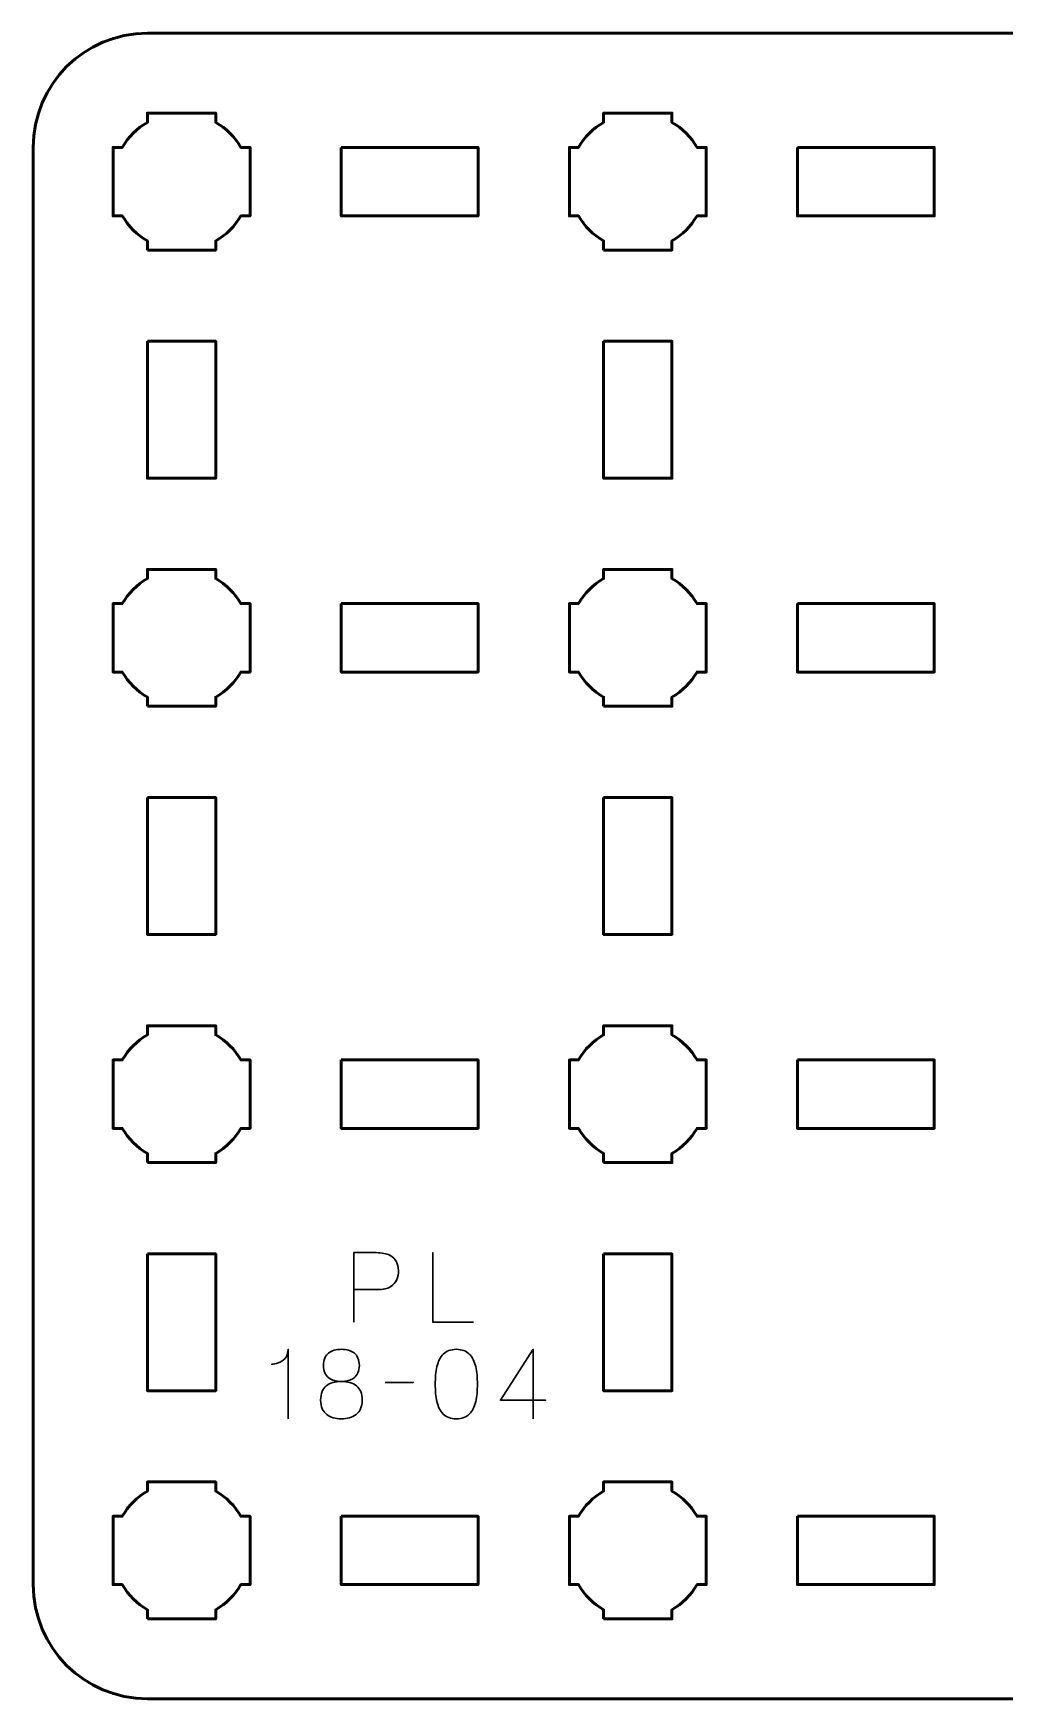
# Model space of a CAD drawing. Header units: centimetres. Extents: x -17.7 to 17.7, y -3.7 to 3.7.
# Drawn here: x -17.65 to -13.39, y -3.65 to 3.65 of the extents above; entities that cross this region are included whole.
import ezdxf

# ---------------------------------------------------------------- set-up
doc = ezdxf.new("R2010")
doc.units = ezdxf.units.CM
doc.header["$MEASUREMENT"] = 0
doc.layers.add('Layer 1', color=7, linetype='Continuous')

msp = doc.modelspace()

# ---------------------------------------------------------------- linework, layer by layer
at = {"layer": 'Layer 1', "lineweight": 53}
for points, knots in [([(-17.14996, 3.65002), (-17.14996, 3.65002), (17.14996, 3.65002), (17.14996, 3.65002), (17.14996, 3.65002), (17.42692, 3.65002), (17.65006, 3.42693), (17.65006, 3.14993), (17.65006, 3.14993), (17.65006, 3.14993), (17.65006, -3.15005), (17.65006, -3.15005), (17.65006, -3.15005), (17.65006, -3.42702), (17.42692, -3.65001), (17.14996, -3.65001), (17.14996, -3.65001), (17.14996, -3.65001), (-17.14996, -3.65001), (-17.14996, -3.65001), (-17.14996, -3.65001), (-17.42696, -3.65001), (-17.65005, -3.42702), (-17.65005, -3.15005), (-17.65005, -3.15005), (-17.65005, -3.15005), (-17.65005, 3.14993), (-17.65005, 3.14993), (-17.65005, 3.14993), (-17.65005, 3.42693), (-17.42696, 3.65002), (-17.14996, 3.65002)], [0, 0, 0, 0, 0.125, 0.125, 0.125, 0.125, 0.25, 0.25, 0.25, 0.25, 0.375, 0.375, 0.375, 0.375, 0.5, 0.5, 0.5, 0.5, 0.625, 0.625, 0.625, 0.625, 0.75, 0.75, 0.75, 0.75, 0.875, 0.875, 0.875, 0.875, 1, 1, 1, 1]), ([(-17.14996, 2.69999), (-17.14996, 2.69999), (-17.14996, 2.7401), (-17.14996, 2.7401), (-17.14996, 2.7401), (-17.19557, 2.76642), (-17.23349, 2.80445), (-17.25981, 2.84992), (-17.25981, 2.84992), (-17.25981, 2.84992), (-17.30003, 2.84992), (-17.30003, 2.84992), (-17.30003, 2.84992), (-17.30003, 2.84992), (-17.30003, 2.99999), (-17.30003, 2.99999), (-17.30003, 2.99999), (-17.30003, 2.99999), (-17.30003, 3.14993), (-17.30003, 3.14993), (-17.30003, 3.14993), (-17.30003, 3.14993), (-17.25981, 3.14993), (-17.25981, 3.14993), (-17.25981, 3.14993), (-17.23349, 3.19554), (-17.19557, 3.23346), (-17.14996, 3.25978), (-17.14996, 3.25978), (-17.14996, 3.25978), (-17.14996, 3.3), (-17.14996, 3.3), (-17.14996, 3.3), (-17.14996, 3.3), (-17.00003, 3.3), (-17.00003, 3.3), (-17.00003, 3.3), (-17.00003, 3.3), (-16.84995, 3.3), (-16.84995, 3.3), (-16.84995, 3.3), (-16.84995, 3.3), (-16.84995, 3.25978), (-16.84995, 3.25978), (-16.84995, 3.25978), (-16.80448, 3.23346), (-16.76645, 3.19554), (-16.74013, 3.14993), (-16.74013, 3.14993), (-16.74013, 3.14993), (-16.70002, 3.14993), (-16.70002, 3.14993), (-16.70002, 3.14993), (-16.70002, 3.14993), (-16.70002, 2.99999), (-16.70002, 2.99999), (-16.70002, 2.99999), (-16.70002, 2.99999), (-16.70002, 2.84992), (-16.70002, 2.84992), (-16.70002, 2.84992), (-16.70002, 2.84992), (-16.74013, 2.84992), (-16.74013, 2.84992), (-16.74013, 2.84992), (-16.76645, 2.80445), (-16.80448, 2.76642), (-16.84995, 2.7401), (-16.84995, 2.7401), (-16.84995, 2.7401), (-16.84995, 2.69999), (-16.84995, 2.69999), (-16.84995, 2.69999), (-16.84995, 2.69999), (-17.00003, 2.69999), (-17.00003, 2.69999), (-17.00003, 2.69999), (-17.00003, 2.69999), (-17.14996, 2.69999), (-17.14996, 2.69999)], [0, 0, 0, 0, 0.05, 0.05, 0.05, 0.05, 0.1, 0.1, 0.1, 0.1, 0.15, 0.15, 0.15, 0.15, 0.2, 0.2, 0.2, 0.2, 0.25, 0.25, 0.25, 0.25, 0.3, 0.3, 0.3, 0.3, 0.35, 0.35, 0.35, 0.35, 0.4, 0.4, 0.4, 0.4, 0.45, 0.45, 0.45, 0.45, 0.5, 0.5, 0.5, 0.5, 0.55, 0.55, 0.55, 0.55, 0.6, 0.6, 0.6, 0.6, 0.65, 0.65, 0.65, 0.65, 0.7, 0.7, 0.7, 0.7, 0.75, 0.75, 0.75, 0.75, 0.8, 0.8, 0.8, 0.8, 0.85, 0.85, 0.85, 0.85, 0.9, 0.9, 0.9, 0.9, 0.95, 0.95, 0.95, 0.95, 1, 1, 1, 1]), ([(-15.15002, 2.69999), (-15.15002, 2.69999), (-15.15002, 2.7401), (-15.15002, 2.7401), (-15.15002, 2.7401), (-15.1955, 2.76642), (-15.23353, 2.80445), (-15.25984, 2.84992), (-15.25984, 2.84992), (-15.25984, 2.84992), (-15.29995, 2.84992), (-15.29995, 2.84992), (-15.29995, 2.84992), (-15.29995, 2.84992), (-15.29995, 2.99999), (-15.29995, 2.99999), (-15.29995, 2.99999), (-15.29995, 2.99999), (-15.29995, 3.14993), (-15.29995, 3.14993), (-15.29995, 3.14993), (-15.29995, 3.14993), (-15.25984, 3.14993), (-15.25984, 3.14993), (-15.25984, 3.14993), (-15.23353, 3.19554), (-15.1955, 3.23346), (-15.15002, 3.25978), (-15.15002, 3.25978), (-15.15002, 3.25978), (-15.15002, 3.3), (-15.15002, 3.3), (-15.15002, 3.3), (-15.15002, 3.3), (-14.99995, 3.3), (-14.99995, 3.3), (-14.99995, 3.3), (-14.99995, 3.3), (-14.85002, 3.3), (-14.85002, 3.3), (-14.85002, 3.3), (-14.85002, 3.3), (-14.85002, 3.25978), (-14.85002, 3.25978), (-14.85002, 3.25978), (-14.80455, 3.23346), (-14.76652, 3.19554), (-14.7402, 3.14993), (-14.7402, 3.14993), (-14.7402, 3.14993), (-14.69995, 3.14993), (-14.69995, 3.14993), (-14.69995, 3.14993), (-14.69995, 3.14993), (-14.69995, 2.99999), (-14.69995, 2.99999), (-14.69995, 2.99999), (-14.69995, 2.99999), (-14.69995, 2.84992), (-14.69995, 2.84992), (-14.69995, 2.84992), (-14.69995, 2.84992), (-14.7402, 2.84992), (-14.7402, 2.84992), (-14.7402, 2.84992), (-14.76652, 2.80445), (-14.80455, 2.76642), (-14.85002, 2.7401), (-14.85002, 2.7401), (-14.85002, 2.7401), (-14.85002, 2.69999), (-14.85002, 2.69999), (-14.85002, 2.69999), (-14.85002, 2.69999), (-14.99995, 2.69999), (-14.99995, 2.69999), (-14.99995, 2.69999), (-14.99995, 2.69999), (-15.15002, 2.69999), (-15.15002, 2.69999)], [0, 0, 0, 0, 0.05, 0.05, 0.05, 0.05, 0.1, 0.1, 0.1, 0.1, 0.15, 0.15, 0.15, 0.15, 0.2, 0.2, 0.2, 0.2, 0.25, 0.25, 0.25, 0.25, 0.3, 0.3, 0.3, 0.3, 0.35, 0.35, 0.35, 0.35, 0.4, 0.4, 0.4, 0.4, 0.45, 0.45, 0.45, 0.45, 0.5, 0.5, 0.5, 0.5, 0.55, 0.55, 0.55, 0.55, 0.6, 0.6, 0.6, 0.6, 0.65, 0.65, 0.65, 0.65, 0.7, 0.7, 0.7, 0.7, 0.75, 0.75, 0.75, 0.75, 0.8, 0.8, 0.8, 0.8, 0.85, 0.85, 0.85, 0.85, 0.9, 0.9, 0.9, 0.9, 0.95, 0.95, 0.95, 0.95, 1, 1, 1, 1]), ([(-16.30001, 3.14993), (-16.30001, 3.14993), (-15.7, 3.14993), (-15.7, 3.14993), (-15.7, 3.14993), (-15.7, 3.14993), (-15.7, 2.84992), (-15.7, 2.84992), (-15.7, 2.84992), (-15.7, 2.84992), (-16.30001, 2.84992), (-16.30001, 2.84992), (-16.30001, 2.84992), (-16.30001, 2.84992), (-16.30001, 3.14993), (-16.30001, 3.14993)], [0, 0, 0, 0, 0.25, 0.25, 0.25, 0.25, 0.5, 0.5, 0.5, 0.5, 0.75, 0.75, 0.75, 0.75, 1, 1, 1, 1]), ([(-14.30004, 3.14993), (-14.30004, 3.14993), (-13.70004, 3.14993), (-13.70004, 3.14993), (-13.70004, 3.14993), (-13.70004, 3.14993), (-13.70004, 2.84992), (-13.70004, 2.84992), (-13.70004, 2.84992), (-13.70004, 2.84992), (-14.30004, 2.84992), (-14.30004, 2.84992), (-14.30004, 2.84992), (-14.30004, 2.84992), (-14.30004, 3.14993), (-14.30004, 3.14993)], [0, 0, 0, 0, 0.25, 0.25, 0.25, 0.25, 0.5, 0.5, 0.5, 0.5, 0.75, 0.75, 0.75, 0.75, 1, 1, 1, 1]), ([(-17.14996, 2.29998), (-17.14996, 2.29998), (-16.84995, 2.29998), (-16.84995, 2.29998), (-16.84995, 2.29998), (-16.84995, 2.29998), (-16.84995, 1.69997), (-16.84995, 1.69997), (-16.84995, 1.69997), (-16.84995, 1.69997), (-17.14996, 1.69997), (-17.14996, 1.69997), (-17.14996, 1.69997), (-17.14996, 1.69997), (-17.14996, 2.29998), (-17.14996, 2.29998)], [0, 0, 0, 0, 0.25, 0.25, 0.25, 0.25, 0.5, 0.5, 0.5, 0.5, 0.75, 0.75, 0.75, 0.75, 1, 1, 1, 1]), ([(-15.15002, 2.29998), (-15.15002, 2.29998), (-14.85002, 2.29998), (-14.85002, 2.29998), (-14.85002, 2.29998), (-14.85002, 2.29998), (-14.85002, 1.69997), (-14.85002, 1.69997), (-14.85002, 1.69997), (-14.85002, 1.69997), (-15.15002, 1.69997), (-15.15002, 1.69997), (-15.15002, 1.69997), (-15.15002, 1.69997), (-15.15002, 2.29998), (-15.15002, 2.29998)], [0, 0, 0, 0, 0.25, 0.25, 0.25, 0.25, 0.5, 0.5, 0.5, 0.5, 0.75, 0.75, 0.75, 0.75, 1, 1, 1, 1]), ([(-17.14996, 0.69992), (-17.14996, 0.69992), (-17.14996, 0.74017), (-17.14996, 0.74017), (-17.14996, 0.74017), (-17.19557, 0.76649), (-17.23349, 0.80452), (-17.25981, 0.84999), (-17.25981, 0.84999), (-17.25981, 0.84999), (-17.30003, 0.84999), (-17.30003, 0.84999), (-17.30003, 0.84999), (-17.30003, 0.84999), (-17.30003, 0.99992), (-17.30003, 0.99992), (-17.30003, 0.99992), (-17.30003, 0.99992), (-17.30003, 1.14999), (-17.30003, 1.14999), (-17.30003, 1.14999), (-17.30003, 1.14999), (-17.25981, 1.14999), (-17.25981, 1.14999), (-17.25981, 1.14999), (-17.23349, 1.19547), (-17.19557, 1.2335), (-17.14996, 1.25981), (-17.14996, 1.25981), (-17.14996, 1.25981), (-17.14996, 1.29992), (-17.14996, 1.29992), (-17.14996, 1.29992), (-17.14996, 1.29992), (-17.00003, 1.29992), (-17.00003, 1.29992), (-17.00003, 1.29992), (-17.00003, 1.29992), (-16.84995, 1.29992), (-16.84995, 1.29992), (-16.84995, 1.29992), (-16.84995, 1.29992), (-16.84995, 1.25981), (-16.84995, 1.25981), (-16.84995, 1.25981), (-16.80448, 1.2335), (-16.76645, 1.19547), (-16.74013, 1.14999), (-16.74013, 1.14999), (-16.74013, 1.14999), (-16.70002, 1.14999), (-16.70002, 1.14999), (-16.70002, 1.14999), (-16.70002, 1.14999), (-16.70002, 0.99992), (-16.70002, 0.99992), (-16.70002, 0.99992), (-16.70002, 0.99992), (-16.70002, 0.84999), (-16.70002, 0.84999), (-16.70002, 0.84999), (-16.70002, 0.84999), (-16.74013, 0.84999), (-16.74013, 0.84999), (-16.74013, 0.84999), (-16.76645, 0.80452), (-16.80448, 0.76649), (-16.84995, 0.74017), (-16.84995, 0.74017), (-16.84995, 0.74017), (-16.84995, 0.69992), (-16.84995, 0.69992), (-16.84995, 0.69992), (-16.84995, 0.69992), (-17.00003, 0.69992), (-17.00003, 0.69992), (-17.00003, 0.69992), (-17.00003, 0.69992), (-17.14996, 0.69992), (-17.14996, 0.69992)], [0, 0, 0, 0, 0.05, 0.05, 0.05, 0.05, 0.1, 0.1, 0.1, 0.1, 0.15, 0.15, 0.15, 0.15, 0.2, 0.2, 0.2, 0.2, 0.25, 0.25, 0.25, 0.25, 0.3, 0.3, 0.3, 0.3, 0.35, 0.35, 0.35, 0.35, 0.4, 0.4, 0.4, 0.4, 0.45, 0.45, 0.45, 0.45, 0.5, 0.5, 0.5, 0.5, 0.55, 0.55, 0.55, 0.55, 0.6, 0.6, 0.6, 0.6, 0.65, 0.65, 0.65, 0.65, 0.7, 0.7, 0.7, 0.7, 0.75, 0.75, 0.75, 0.75, 0.8, 0.8, 0.8, 0.8, 0.85, 0.85, 0.85, 0.85, 0.9, 0.9, 0.9, 0.9, 0.95, 0.95, 0.95, 0.95, 1, 1, 1, 1]), ([(-15.15002, 0.69992), (-15.15002, 0.69992), (-15.15002, 0.74017), (-15.15002, 0.74017), (-15.15002, 0.74017), (-15.1955, 0.76649), (-15.23353, 0.80452), (-15.25984, 0.84999), (-15.25984, 0.84999), (-15.25984, 0.84999), (-15.29995, 0.84999), (-15.29995, 0.84999), (-15.29995, 0.84999), (-15.29995, 0.84999), (-15.29995, 0.99992), (-15.29995, 0.99992), (-15.29995, 0.99992), (-15.29995, 0.99992), (-15.29995, 1.14999), (-15.29995, 1.14999), (-15.29995, 1.14999), (-15.29995, 1.14999), (-15.25984, 1.14999), (-15.25984, 1.14999), (-15.25984, 1.14999), (-15.23353, 1.19547), (-15.1955, 1.2335), (-15.15002, 1.25981), (-15.15002, 1.25981), (-15.15002, 1.25981), (-15.15002, 1.29992), (-15.15002, 1.29992), (-15.15002, 1.29992), (-15.15002, 1.29992), (-14.99995, 1.29992), (-14.99995, 1.29992), (-14.99995, 1.29992), (-14.99995, 1.29992), (-14.85002, 1.29992), (-14.85002, 1.29992), (-14.85002, 1.29992), (-14.85002, 1.29992), (-14.85002, 1.25981), (-14.85002, 1.25981), (-14.85002, 1.25981), (-14.80455, 1.2335), (-14.76652, 1.19547), (-14.7402, 1.14999), (-14.7402, 1.14999), (-14.7402, 1.14999), (-14.69995, 1.14999), (-14.69995, 1.14999), (-14.69995, 1.14999), (-14.69995, 1.14999), (-14.69995, 0.99992), (-14.69995, 0.99992), (-14.69995, 0.99992), (-14.69995, 0.99992), (-14.69995, 0.84999), (-14.69995, 0.84999), (-14.69995, 0.84999), (-14.69995, 0.84999), (-14.7402, 0.84999), (-14.7402, 0.84999), (-14.7402, 0.84999), (-14.76652, 0.80452), (-14.80455, 0.76649), (-14.85002, 0.74017), (-14.85002, 0.74017), (-14.85002, 0.74017), (-14.85002, 0.69992), (-14.85002, 0.69992), (-14.85002, 0.69992), (-14.85002, 0.69992), (-14.99995, 0.69992), (-14.99995, 0.69992), (-14.99995, 0.69992), (-14.99995, 0.69992), (-15.15002, 0.69992), (-15.15002, 0.69992)], [0, 0, 0, 0, 0.05, 0.05, 0.05, 0.05, 0.1, 0.1, 0.1, 0.1, 0.15, 0.15, 0.15, 0.15, 0.2, 0.2, 0.2, 0.2, 0.25, 0.25, 0.25, 0.25, 0.3, 0.3, 0.3, 0.3, 0.35, 0.35, 0.35, 0.35, 0.4, 0.4, 0.4, 0.4, 0.45, 0.45, 0.45, 0.45, 0.5, 0.5, 0.5, 0.5, 0.55, 0.55, 0.55, 0.55, 0.6, 0.6, 0.6, 0.6, 0.65, 0.65, 0.65, 0.65, 0.7, 0.7, 0.7, 0.7, 0.75, 0.75, 0.75, 0.75, 0.8, 0.8, 0.8, 0.8, 0.85, 0.85, 0.85, 0.85, 0.9, 0.9, 0.9, 0.9, 0.95, 0.95, 0.95, 0.95, 1, 1, 1, 1]), ([(-16.30001, 1.14999), (-16.30001, 1.14999), (-15.7, 1.14999), (-15.7, 1.14999), (-15.7, 1.14999), (-15.7, 1.14999), (-15.7, 0.84999), (-15.7, 0.84999), (-15.7, 0.84999), (-15.7, 0.84999), (-16.30001, 0.84999), (-16.30001, 0.84999), (-16.30001, 0.84999), (-16.30001, 0.84999), (-16.30001, 1.14999), (-16.30001, 1.14999)], [0, 0, 0, 0, 0.25, 0.25, 0.25, 0.25, 0.5, 0.5, 0.5, 0.5, 0.75, 0.75, 0.75, 0.75, 1, 1, 1, 1]), ([(-14.30004, 1.14999), (-14.30004, 1.14999), (-13.70004, 1.14999), (-13.70004, 1.14999), (-13.70004, 1.14999), (-13.70004, 1.14999), (-13.70004, 0.84999), (-13.70004, 0.84999), (-13.70004, 0.84999), (-13.70004, 0.84999), (-14.30004, 0.84999), (-14.30004, 0.84999), (-14.30004, 0.84999), (-14.30004, 0.84999), (-14.30004, 1.14999), (-14.30004, 1.14999)], [0, 0, 0, 0, 0.25, 0.25, 0.25, 0.25, 0.5, 0.5, 0.5, 0.5, 0.75, 0.75, 0.75, 0.75, 1, 1, 1, 1]), ([(-17.14996, 0.30001), (-17.14996, 0.30001), (-16.84995, 0.30001), (-16.84995, 0.30001), (-16.84995, 0.30001), (-16.84995, 0.30001), (-16.84995, -0.29999), (-16.84995, -0.29999), (-16.84995, -0.29999), (-16.84995, -0.29999), (-17.14996, -0.29999), (-17.14996, -0.29999), (-17.14996, -0.29999), (-17.14996, -0.29999), (-17.14996, 0.30001), (-17.14996, 0.30001)], [0, 0, 0, 0, 0.25, 0.25, 0.25, 0.25, 0.5, 0.5, 0.5, 0.5, 0.75, 0.75, 0.75, 0.75, 1, 1, 1, 1]), ([(-15.15002, 0.30001), (-15.15002, 0.30001), (-14.85002, 0.30001), (-14.85002, 0.30001), (-14.85002, 0.30001), (-14.85002, 0.30001), (-14.85002, -0.29999), (-14.85002, -0.29999), (-14.85002, -0.29999), (-14.85002, -0.29999), (-15.15002, -0.29999), (-15.15002, -0.29999), (-15.15002, -0.29999), (-15.15002, -0.29999), (-15.15002, 0.30001), (-15.15002, 0.30001)], [0, 0, 0, 0, 0.25, 0.25, 0.25, 0.25, 0.5, 0.5, 0.5, 0.5, 0.75, 0.75, 0.75, 0.75, 1, 1, 1, 1]), ([(-17.14996, -1.30001), (-17.14996, -1.30001), (-17.14996, -1.25994), (-17.14996, -1.25994), (-17.14996, -1.25994), (-17.19557, -1.23348), (-17.23349, -1.19556), (-17.25981, -1.14994), (-17.25981, -1.14994), (-17.25981, -1.14994), (-17.30003, -1.14994), (-17.30003, -1.14994), (-17.30003, -1.14994), (-17.30003, -1.14994), (-17.30003, -1.00001), (-17.30003, -1.00001), (-17.30003, -1.00001), (-17.30003, -1.00001), (-17.30003, -0.84994), (-17.30003, -0.84994), (-17.30003, -0.84994), (-17.30003, -0.84994), (-17.25981, -0.84994), (-17.25981, -0.84994), (-17.25981, -0.84994), (-17.23349, -0.80447), (-17.19557, -0.76644), (-17.14996, -0.74012), (-17.14996, -0.74012), (-17.14996, -0.74012), (-17.14996, -0.70001), (-17.14996, -0.70001), (-17.14996, -0.70001), (-17.14996, -0.70001), (-17.00003, -0.70001), (-17.00003, -0.70001), (-17.00003, -0.70001), (-17.00003, -0.70001), (-16.84995, -0.70001), (-16.84995, -0.70001), (-16.84995, -0.70001), (-16.84995, -0.70001), (-16.84995, -0.74012), (-16.84995, -0.74012), (-16.84995, -0.74012), (-16.80448, -0.76644), (-16.76645, -0.80447), (-16.74013, -0.84994), (-16.74013, -0.84994), (-16.74013, -0.84994), (-16.70002, -0.84994), (-16.70002, -0.84994), (-16.70002, -0.84994), (-16.70002, -0.84994), (-16.70002, -1.00001), (-16.70002, -1.00001), (-16.70002, -1.00001), (-16.70002, -1.00001), (-16.70002, -1.14994), (-16.70002, -1.14994), (-16.70002, -1.14994), (-16.70002, -1.14994), (-16.74013, -1.14994), (-16.74013, -1.14994), (-16.74013, -1.14994), (-16.76645, -1.19556), (-16.80448, -1.23348), (-16.84995, -1.25994), (-16.84995, -1.25994), (-16.84995, -1.25994), (-16.84995, -1.30001), (-16.84995, -1.30001), (-16.84995, -1.30001), (-16.84995, -1.30001), (-17.00003, -1.30001), (-17.00003, -1.30001), (-17.00003, -1.30001), (-17.00003, -1.30001), (-17.14996, -1.30001), (-17.14996, -1.30001)], [0, 0, 0, 0, 0.05, 0.05, 0.05, 0.05, 0.1, 0.1, 0.1, 0.1, 0.15, 0.15, 0.15, 0.15, 0.2, 0.2, 0.2, 0.2, 0.25, 0.25, 0.25, 0.25, 0.3, 0.3, 0.3, 0.3, 0.35, 0.35, 0.35, 0.35, 0.4, 0.4, 0.4, 0.4, 0.45, 0.45, 0.45, 0.45, 0.5, 0.5, 0.5, 0.5, 0.55, 0.55, 0.55, 0.55, 0.6, 0.6, 0.6, 0.6, 0.65, 0.65, 0.65, 0.65, 0.7, 0.7, 0.7, 0.7, 0.75, 0.75, 0.75, 0.75, 0.8, 0.8, 0.8, 0.8, 0.85, 0.85, 0.85, 0.85, 0.9, 0.9, 0.9, 0.9, 0.95, 0.95, 0.95, 0.95, 1, 1, 1, 1]), ([(-15.15002, -1.30001), (-15.15002, -1.30001), (-15.15002, -1.25994), (-15.15002, -1.25994), (-15.15002, -1.25994), (-15.1955, -1.23348), (-15.23353, -1.19556), (-15.25984, -1.14994), (-15.25984, -1.14994), (-15.25984, -1.14994), (-15.29995, -1.14994), (-15.29995, -1.14994), (-15.29995, -1.14994), (-15.29995, -1.14994), (-15.29995, -1.00001), (-15.29995, -1.00001), (-15.29995, -1.00001), (-15.29995, -1.00001), (-15.29995, -0.84994), (-15.29995, -0.84994), (-15.29995, -0.84994), (-15.29995, -0.84994), (-15.25984, -0.84994), (-15.25984, -0.84994), (-15.25984, -0.84994), (-15.23353, -0.80447), (-15.1955, -0.76644), (-15.15002, -0.74012), (-15.15002, -0.74012), (-15.15002, -0.74012), (-15.15002, -0.70001), (-15.15002, -0.70001), (-15.15002, -0.70001), (-15.15002, -0.70001), (-14.99995, -0.70001), (-14.99995, -0.70001), (-14.99995, -0.70001), (-14.99995, -0.70001), (-14.85002, -0.70001), (-14.85002, -0.70001), (-14.85002, -0.70001), (-14.85002, -0.70001), (-14.85002, -0.74012), (-14.85002, -0.74012), (-14.85002, -0.74012), (-14.80455, -0.76644), (-14.76652, -0.80447), (-14.7402, -0.84994), (-14.7402, -0.84994), (-14.7402, -0.84994), (-14.69995, -0.84994), (-14.69995, -0.84994), (-14.69995, -0.84994), (-14.69995, -0.84994), (-14.69995, -1.00001), (-14.69995, -1.00001), (-14.69995, -1.00001), (-14.69995, -1.00001), (-14.69995, -1.14994), (-14.69995, -1.14994), (-14.69995, -1.14994), (-14.69995, -1.14994), (-14.7402, -1.14994), (-14.7402, -1.14994), (-14.7402, -1.14994), (-14.76652, -1.19556), (-14.80455, -1.23348), (-14.85002, -1.25994), (-14.85002, -1.25994), (-14.85002, -1.25994), (-14.85002, -1.30001), (-14.85002, -1.30001), (-14.85002, -1.30001), (-14.85002, -1.30001), (-14.99995, -1.30001), (-14.99995, -1.30001), (-14.99995, -1.30001), (-14.99995, -1.30001), (-15.15002, -1.30001), (-15.15002, -1.30001)], [0, 0, 0, 0, 0.05, 0.05, 0.05, 0.05, 0.1, 0.1, 0.1, 0.1, 0.15, 0.15, 0.15, 0.15, 0.2, 0.2, 0.2, 0.2, 0.25, 0.25, 0.25, 0.25, 0.3, 0.3, 0.3, 0.3, 0.35, 0.35, 0.35, 0.35, 0.4, 0.4, 0.4, 0.4, 0.45, 0.45, 0.45, 0.45, 0.5, 0.5, 0.5, 0.5, 0.55, 0.55, 0.55, 0.55, 0.6, 0.6, 0.6, 0.6, 0.65, 0.65, 0.65, 0.65, 0.7, 0.7, 0.7, 0.7, 0.75, 0.75, 0.75, 0.75, 0.8, 0.8, 0.8, 0.8, 0.85, 0.85, 0.85, 0.85, 0.9, 0.9, 0.9, 0.9, 0.95, 0.95, 0.95, 0.95, 1, 1, 1, 1]), ([(-16.30001, -0.84994), (-16.30001, -0.84994), (-15.7, -0.84994), (-15.7, -0.84994), (-15.7, -0.84994), (-15.7, -0.84994), (-15.7, -1.14994), (-15.7, -1.14994), (-15.7, -1.14994), (-15.7, -1.14994), (-16.30001, -1.14994), (-16.30001, -1.14994), (-16.30001, -1.14994), (-16.30001, -1.14994), (-16.30001, -0.84994), (-16.30001, -0.84994)], [0, 0, 0, 0, 0.25, 0.25, 0.25, 0.25, 0.5, 0.5, 0.5, 0.5, 0.75, 0.75, 0.75, 0.75, 1, 1, 1, 1]), ([(-14.30004, -0.84994), (-14.30004, -0.84994), (-13.70004, -0.84994), (-13.70004, -0.84994), (-13.70004, -0.84994), (-13.70004, -0.84994), (-13.70004, -1.14994), (-13.70004, -1.14994), (-13.70004, -1.14994), (-13.70004, -1.14994), (-14.30004, -1.14994), (-14.30004, -1.14994), (-14.30004, -1.14994), (-14.30004, -1.14994), (-14.30004, -0.84994), (-14.30004, -0.84994)], [0, 0, 0, 0, 0.25, 0.25, 0.25, 0.25, 0.5, 0.5, 0.5, 0.5, 0.75, 0.75, 0.75, 0.75, 1, 1, 1, 1]), ([(-17.14996, -1.70006), (-17.14996, -1.70006), (-16.84995, -1.70006), (-16.84995, -1.70006), (-16.84995, -1.70006), (-16.84995, -1.70006), (-16.84995, -2.30007), (-16.84995, -2.30007), (-16.84995, -2.30007), (-16.84995, -2.30007), (-17.14996, -2.30007), (-17.14996, -2.30007), (-17.14996, -2.30007), (-17.14996, -2.30007), (-17.14996, -1.70006), (-17.14996, -1.70006)], [0, 0, 0, 0, 0.25, 0.25, 0.25, 0.25, 0.5, 0.5, 0.5, 0.5, 0.75, 0.75, 0.75, 0.75, 1, 1, 1, 1]), ([(-15.15002, -1.70006), (-15.15002, -1.70006), (-14.85002, -1.70006), (-14.85002, -1.70006), (-14.85002, -1.70006), (-14.85002, -1.70006), (-14.85002, -2.30007), (-14.85002, -2.30007), (-14.85002, -2.30007), (-14.85002, -2.30007), (-15.15002, -2.30007), (-15.15002, -2.30007), (-15.15002, -2.30007), (-15.15002, -2.30007), (-15.15002, -1.70006), (-15.15002, -1.70006)], [0, 0, 0, 0, 0.25, 0.25, 0.25, 0.25, 0.5, 0.5, 0.5, 0.5, 0.75, 0.75, 0.75, 0.75, 1, 1, 1, 1]), ([(-17.14996, -3.29998), (-17.14996, -3.29998), (-17.14996, -3.25987), (-17.14996, -3.25987), (-17.14996, -3.25987), (-17.19557, -3.23355), (-17.23349, -3.19552), (-17.25981, -3.15005), (-17.25981, -3.15005), (-17.25981, -3.15005), (-17.30003, -3.15005), (-17.30003, -3.15005), (-17.30003, -3.15005), (-17.30003, -3.15005), (-17.30003, -2.99998), (-17.30003, -2.99998), (-17.30003, -2.99998), (-17.30003, -2.99998), (-17.30003, -2.85005), (-17.30003, -2.85005), (-17.30003, -2.85005), (-17.30003, -2.85005), (-17.25981, -2.85005), (-17.25981, -2.85005), (-17.25981, -2.85005), (-17.23349, -2.80443), (-17.19557, -2.76655), (-17.14996, -2.74023), (-17.14996, -2.74023), (-17.14996, -2.74023), (-17.14996, -2.69998), (-17.14996, -2.69998), (-17.14996, -2.69998), (-17.14996, -2.69998), (-17.00003, -2.69998), (-17.00003, -2.69998), (-17.00003, -2.69998), (-17.00003, -2.69998), (-16.84995, -2.69998), (-16.84995, -2.69998), (-16.84995, -2.69998), (-16.84995, -2.69998), (-16.84995, -2.74023), (-16.84995, -2.74023), (-16.84995, -2.74023), (-16.80448, -2.76655), (-16.76645, -2.80443), (-16.74013, -2.85005), (-16.74013, -2.85005), (-16.74013, -2.85005), (-16.70002, -2.85005), (-16.70002, -2.85005), (-16.70002, -2.85005), (-16.70002, -2.85005), (-16.70002, -2.99998), (-16.70002, -2.99998), (-16.70002, -2.99998), (-16.70002, -2.99998), (-16.70002, -3.15005), (-16.70002, -3.15005), (-16.70002, -3.15005), (-16.70002, -3.15005), (-16.74013, -3.15005), (-16.74013, -3.15005), (-16.74013, -3.15005), (-16.76645, -3.19552), (-16.80448, -3.23355), (-16.84995, -3.25987), (-16.84995, -3.25987), (-16.84995, -3.25987), (-16.84995, -3.29998), (-16.84995, -3.29998), (-16.84995, -3.29998), (-16.84995, -3.29998), (-17.00003, -3.29998), (-17.00003, -3.29998), (-17.00003, -3.29998), (-17.00003, -3.29998), (-17.14996, -3.29998), (-17.14996, -3.29998)], [0, 0, 0, 0, 0.05, 0.05, 0.05, 0.05, 0.1, 0.1, 0.1, 0.1, 0.15, 0.15, 0.15, 0.15, 0.2, 0.2, 0.2, 0.2, 0.25, 0.25, 0.25, 0.25, 0.3, 0.3, 0.3, 0.3, 0.35, 0.35, 0.35, 0.35, 0.4, 0.4, 0.4, 0.4, 0.45, 0.45, 0.45, 0.45, 0.5, 0.5, 0.5, 0.5, 0.55, 0.55, 0.55, 0.55, 0.6, 0.6, 0.6, 0.6, 0.65, 0.65, 0.65, 0.65, 0.7, 0.7, 0.7, 0.7, 0.75, 0.75, 0.75, 0.75, 0.8, 0.8, 0.8, 0.8, 0.85, 0.85, 0.85, 0.85, 0.9, 0.9, 0.9, 0.9, 0.95, 0.95, 0.95, 0.95, 1, 1, 1, 1]), ([(-15.15002, -3.29998), (-15.15002, -3.29998), (-15.15002, -3.25987), (-15.15002, -3.25987), (-15.15002, -3.25987), (-15.1955, -3.23355), (-15.23353, -3.19552), (-15.25984, -3.15005), (-15.25984, -3.15005), (-15.25984, -3.15005), (-15.29995, -3.15005), (-15.29995, -3.15005), (-15.29995, -3.15005), (-15.29995, -3.15005), (-15.29995, -2.99998), (-15.29995, -2.99998), (-15.29995, -2.99998), (-15.29995, -2.99998), (-15.29995, -2.85005), (-15.29995, -2.85005), (-15.29995, -2.85005), (-15.29995, -2.85005), (-15.25984, -2.85005), (-15.25984, -2.85005), (-15.25984, -2.85005), (-15.23353, -2.80443), (-15.1955, -2.76655), (-15.15002, -2.74023), (-15.15002, -2.74023), (-15.15002, -2.74023), (-15.15002, -2.69998), (-15.15002, -2.69998), (-15.15002, -2.69998), (-15.15002, -2.69998), (-14.99995, -2.69998), (-14.99995, -2.69998), (-14.99995, -2.69998), (-14.99995, -2.69998), (-14.85002, -2.69998), (-14.85002, -2.69998), (-14.85002, -2.69998), (-14.85002, -2.69998), (-14.85002, -2.74023), (-14.85002, -2.74023), (-14.85002, -2.74023), (-14.80455, -2.76655), (-14.76652, -2.80443), (-14.7402, -2.85005), (-14.7402, -2.85005), (-14.7402, -2.85005), (-14.69995, -2.85005), (-14.69995, -2.85005), (-14.69995, -2.85005), (-14.69995, -2.85005), (-14.69995, -2.99998), (-14.69995, -2.99998), (-14.69995, -2.99998), (-14.69995, -2.99998), (-14.69995, -3.15005), (-14.69995, -3.15005), (-14.69995, -3.15005), (-14.69995, -3.15005), (-14.7402, -3.15005), (-14.7402, -3.15005), (-14.7402, -3.15005), (-14.76652, -3.19552), (-14.80455, -3.23355), (-14.85002, -3.25987), (-14.85002, -3.25987), (-14.85002, -3.25987), (-14.85002, -3.29998), (-14.85002, -3.29998), (-14.85002, -3.29998), (-14.85002, -3.29998), (-14.99995, -3.29998), (-14.99995, -3.29998), (-14.99995, -3.29998), (-14.99995, -3.29998), (-15.15002, -3.29998), (-15.15002, -3.29998)], [0, 0, 0, 0, 0.05, 0.05, 0.05, 0.05, 0.1, 0.1, 0.1, 0.1, 0.15, 0.15, 0.15, 0.15, 0.2, 0.2, 0.2, 0.2, 0.25, 0.25, 0.25, 0.25, 0.3, 0.3, 0.3, 0.3, 0.35, 0.35, 0.35, 0.35, 0.4, 0.4, 0.4, 0.4, 0.45, 0.45, 0.45, 0.45, 0.5, 0.5, 0.5, 0.5, 0.55, 0.55, 0.55, 0.55, 0.6, 0.6, 0.6, 0.6, 0.65, 0.65, 0.65, 0.65, 0.7, 0.7, 0.7, 0.7, 0.75, 0.75, 0.75, 0.75, 0.8, 0.8, 0.8, 0.8, 0.85, 0.85, 0.85, 0.85, 0.9, 0.9, 0.9, 0.9, 0.95, 0.95, 0.95, 0.95, 1, 1, 1, 1]), ([(-16.30001, -2.85005), (-16.30001, -2.85005), (-15.7, -2.85005), (-15.7, -2.85005), (-15.7, -2.85005), (-15.7, -2.85005), (-15.7, -3.15005), (-15.7, -3.15005), (-15.7, -3.15005), (-15.7, -3.15005), (-16.30001, -3.15005), (-16.30001, -3.15005), (-16.30001, -3.15005), (-16.30001, -3.15005), (-16.30001, -2.85005), (-16.30001, -2.85005)], [0, 0, 0, 0, 0.25, 0.25, 0.25, 0.25, 0.5, 0.5, 0.5, 0.5, 0.75, 0.75, 0.75, 0.75, 1, 1, 1, 1]), ([(-14.30004, -2.85005), (-14.30004, -2.85005), (-13.70004, -2.85005), (-13.70004, -2.85005), (-13.70004, -2.85005), (-13.70004, -2.85005), (-13.70004, -3.15005), (-13.70004, -3.15005), (-13.70004, -3.15005), (-13.70004, -3.15005), (-14.30004, -3.15005), (-14.30004, -3.15005), (-14.30004, -3.15005), (-14.30004, -3.15005), (-14.30004, -2.85005), (-14.30004, -2.85005)], [0, 0, 0, 0, 0.25, 0.25, 0.25, 0.25, 0.5, 0.5, 0.5, 0.5, 0.75, 0.75, 0.75, 0.75, 1, 1, 1, 1])]:
    msp.add_open_spline(points, degree=3, knots=knots, dxfattribs=at)
at = {"layer": 'Layer 1', "color": 40, "lineweight": 30}
for points, knots in [([(-16.24459, -2.00007), (-16.24459, -2.00007), (-16.24459, -1.69484), (-16.24459, -1.69484), (-16.24459, -1.69484), (-16.24459, -1.69484), (-16.14729, -1.69484), (-16.14729, -1.69484), (-16.14729, -1.69484), (-16.12168, -1.69512), (-16.10168, -1.69883), (-16.08749, -1.70599), (-16.08749, -1.70599), (-16.0736, -1.71329), (-16.06379, -1.72282), (-16.05814, -1.73467), (-16.05814, -1.73467), (-16.05264, -1.74652), (-16.04961, -1.75933), (-16.04904, -1.77309), (-16.04904, -1.77309), (-16.04837, -1.78716), (-16.0507, -1.80053), (-16.0562, -1.8132), (-16.0562, -1.8132), (-16.06174, -1.8259), (-16.07123, -1.83634), (-16.08446, -1.84449), (-16.08446, -1.84449), (-16.09797, -1.8526), (-16.11618, -1.85677), (-16.13932, -1.85701), (-16.13932, -1.85701), (-16.13932, -1.85701), (-16.24459, -1.85701), (-16.24459, -1.85701), (-16.24459, -1.85701), (-16.24459, -1.85701), (-16.13932, -1.85701), (-16.13932, -1.85701), (-16.13932, -1.85701), (-16.11656, -1.85677), (-16.09854, -1.8526), (-16.08503, -1.84449), (-16.08503, -1.84449), (-16.07165, -1.83634), (-16.06213, -1.8259), (-16.05649, -1.8132), (-16.05649, -1.8132), (-16.05098, -1.80053), (-16.04851, -1.78716), (-16.04904, -1.77309), (-16.04904, -1.77309), (-16.04961, -1.75933), (-16.05264, -1.74652), (-16.05828, -1.73467), (-16.05828, -1.73467), (-16.06407, -1.72282), (-16.07398, -1.71329), (-16.08792, -1.70599), (-16.08792, -1.70599), (-16.1021, -1.69883), (-16.12196, -1.69512), (-16.14729, -1.69484), (-16.14729, -1.69484), (-16.14729, -1.69484), (-16.24459, -1.69484), (-16.24459, -1.69484), (-16.24459, -1.69484), (-16.24459, -1.69484), (-16.24459, -2.00007), (-16.24459, -2.00007)], [0, 0, 0, 0, 0.0555556, 0.0555556, 0.0555556, 0.0555556, 0.1111111, 0.1111111, 0.1111111, 0.1111111, 0.1666667, 0.1666667, 0.1666667, 0.1666667, 0.2222222, 0.2222222, 0.2222222, 0.2222222, 0.2777778, 0.2777778, 0.2777778, 0.2777778, 0.3333333, 0.3333333, 0.3333333, 0.3333333, 0.3888889, 0.3888889, 0.3888889, 0.3888889, 0.4444444, 0.4444444, 0.4444444, 0.4444444, 0.5, 0.5, 0.5, 0.5, 0.5555556, 0.5555556, 0.5555556, 0.5555556, 0.6111111, 0.6111111, 0.6111111, 0.6111111, 0.6666667, 0.6666667, 0.6666667, 0.6666667, 0.7222222, 0.7222222, 0.7222222, 0.7222222, 0.7777778, 0.7777778, 0.7777778, 0.7777778, 0.8333333, 0.8333333, 0.8333333, 0.8333333, 0.8888889, 0.8888889, 0.8888889, 0.8888889, 0.9444444, 0.9444444, 0.9444444, 0.9444444, 1, 1, 1, 1]), ([(-15.71997, -2.00007), (-15.71997, -2.00007), (-15.89816, -2.00007), (-15.89816, -2.00007), (-15.89816, -2.00007), (-15.89816, -2.00007), (-15.89816, -1.69484), (-15.89816, -1.69484), (-15.89816, -1.69484), (-15.89816, -1.69484), (-15.89816, -2.00007), (-15.89816, -2.00007), (-15.89816, -2.00007), (-15.89816, -2.00007), (-15.71997, -2.00007), (-15.71997, -2.00007)], [0, 0, 0, 0, 0.25, 0.25, 0.25, 0.25, 0.5, 0.5, 0.5, 0.5, 0.75, 0.75, 0.75, 0.75, 1, 1, 1, 1]), ([(-16.53259, -2.4234), (-16.53259, -2.4234), (-16.53259, -2.11818), (-16.53259, -2.11818), (-16.53259, -2.11818), (-16.53316, -2.13539), (-16.53771, -2.14876), (-16.54653, -2.15815), (-16.54653, -2.15815), (-16.55535, -2.16764), (-16.5654, -2.17427), (-16.57644, -2.17797), (-16.57644, -2.17797), (-16.58773, -2.18182), (-16.59708, -2.1839), (-16.60453, -2.18418), (-16.60453, -2.18418), (-16.59708, -2.1839), (-16.58773, -2.18182), (-16.57644, -2.17797), (-16.57644, -2.17797), (-16.5654, -2.17427), (-16.55535, -2.16764), (-16.54653, -2.15815), (-16.54653, -2.15815), (-16.53771, -2.14876), (-16.53316, -2.13539), (-16.53259, -2.11818), (-16.53259, -2.11818), (-16.53259, -2.11818), (-16.53259, -2.4234), (-16.53259, -2.4234)], [0, 0, 0, 0, 0.125, 0.125, 0.125, 0.125, 0.25, 0.25, 0.25, 0.25, 0.375, 0.375, 0.375, 0.375, 0.5, 0.5, 0.5, 0.5, 0.625, 0.625, 0.625, 0.625, 0.75, 0.75, 0.75, 0.75, 0.875, 0.875, 0.875, 0.875, 1, 1, 1, 1]), ([(-16.29944, -2.25957), (-16.27739, -2.25996), (-16.2588, -2.25459), (-16.24392, -2.24355), (-16.24392, -2.24355), (-16.22903, -2.23255), (-16.2213, -2.21448), (-16.22063, -2.18926), (-16.22063, -2.18926), (-16.22116, -2.16418), (-16.22861, -2.14601), (-16.24307, -2.13469), (-16.24307, -2.13469), (-16.25753, -2.12354), (-16.27644, -2.11818), (-16.29944, -2.11856), (-16.29944, -2.11856), (-16.32259, -2.11885), (-16.34132, -2.12435), (-16.35582, -2.13525), (-16.35582, -2.13525), (-16.37028, -2.14629), (-16.37773, -2.16432), (-16.37811, -2.18926), (-16.37811, -2.18926), (-16.37773, -2.21448), (-16.37, -2.23255), (-16.35497, -2.24355), (-16.35497, -2.24355), (-16.34022, -2.25459), (-16.32177, -2.25996), (-16.29944, -2.25957)], [0, 0, 0, 0, 0.125, 0.125, 0.125, 0.125, 0.25, 0.25, 0.25, 0.25, 0.375, 0.375, 0.375, 0.375, 0.5, 0.5, 0.5, 0.5, 0.625, 0.625, 0.625, 0.625, 0.75, 0.75, 0.75, 0.75, 0.875, 0.875, 0.875, 0.875, 1, 1, 1, 1]), ([(-16.29944, -2.25957), (-16.27739, -2.25996), (-16.2588, -2.25459), (-16.24392, -2.24355), (-16.24392, -2.24355), (-16.22903, -2.23255), (-16.2213, -2.21448), (-16.22063, -2.18926), (-16.22063, -2.18926), (-16.22116, -2.16418), (-16.22861, -2.14601), (-16.24307, -2.13469), (-16.24307, -2.13469), (-16.25753, -2.12354), (-16.27644, -2.11818), (-16.29944, -2.11856), (-16.29944, -2.11856), (-16.32259, -2.11885), (-16.34132, -2.12435), (-16.35582, -2.13525), (-16.35582, -2.13525), (-16.37028, -2.14629), (-16.37773, -2.16432), (-16.37811, -2.18926), (-16.37811, -2.18926), (-16.37773, -2.21448), (-16.37, -2.23255), (-16.35497, -2.24355), (-16.35497, -2.24355), (-16.34022, -2.25459), (-16.32177, -2.25996), (-16.29944, -2.25957)], [0, 0, 0, 0, 0.125, 0.125, 0.125, 0.125, 0.25, 0.25, 0.25, 0.25, 0.375, 0.375, 0.375, 0.375, 0.5, 0.5, 0.5, 0.5, 0.625, 0.625, 0.625, 0.625, 0.75, 0.75, 0.75, 0.75, 0.875, 0.875, 0.875, 0.875, 1, 1, 1, 1]), ([(-15.7955, -2.4234), (-15.77095, -2.42312), (-15.75193, -2.41624), (-15.73846, -2.40273), (-15.73846, -2.40273), (-15.72509, -2.38921), (-15.7157, -2.37105), (-15.71048, -2.34801), (-15.71048, -2.34801), (-15.70537, -2.32515), (-15.7029, -2.2995), (-15.70318, -2.271), (-15.70318, -2.271), (-15.7029, -2.24288), (-15.70537, -2.21724), (-15.71048, -2.19423), (-15.71048, -2.19423), (-15.7157, -2.17148), (-15.72509, -2.15331), (-15.73846, -2.13952), (-15.73846, -2.13952), (-15.75193, -2.12601), (-15.77095, -2.11899), (-15.7955, -2.11856), (-15.7955, -2.11856), (-15.82016, -2.11899), (-15.83917, -2.12601), (-15.85254, -2.13952), (-15.85254, -2.13952), (-15.86606, -2.15331), (-15.8753, -2.17148), (-15.88038, -2.19423), (-15.88038, -2.19423), (-15.8856, -2.21724), (-15.8881, -2.24288), (-15.88768, -2.271), (-15.88768, -2.271), (-15.8881, -2.2995), (-15.8856, -2.32515), (-15.88038, -2.34801), (-15.88038, -2.34801), (-15.8753, -2.37105), (-15.86606, -2.38921), (-15.85254, -2.40273), (-15.85254, -2.40273), (-15.83917, -2.41624), (-15.82016, -2.42312), (-15.7955, -2.4234)], [0, 0, 0, 0, 0.0833333, 0.0833333, 0.0833333, 0.0833333, 0.1666667, 0.1666667, 0.1666667, 0.1666667, 0.25, 0.25, 0.25, 0.25, 0.3333333, 0.3333333, 0.3333333, 0.3333333, 0.4166667, 0.4166667, 0.4166667, 0.4166667, 0.5, 0.5, 0.5, 0.5, 0.5833333, 0.5833333, 0.5833333, 0.5833333, 0.6666667, 0.6666667, 0.6666667, 0.6666667, 0.75, 0.75, 0.75, 0.75, 0.8333333, 0.8333333, 0.8333333, 0.8333333, 0.9166667, 0.9166667, 0.9166667, 0.9166667, 1, 1, 1, 1]), ([(-15.7955, -2.4234), (-15.77095, -2.42312), (-15.75193, -2.41624), (-15.73846, -2.40273), (-15.73846, -2.40273), (-15.72509, -2.38921), (-15.7157, -2.37105), (-15.71048, -2.34801), (-15.71048, -2.34801), (-15.70537, -2.32515), (-15.7029, -2.2995), (-15.70318, -2.271), (-15.70318, -2.271), (-15.7029, -2.24288), (-15.70537, -2.21724), (-15.71048, -2.19423), (-15.71048, -2.19423), (-15.7157, -2.17148), (-15.72509, -2.15331), (-15.73846, -2.13952), (-15.73846, -2.13952), (-15.75193, -2.12601), (-15.77095, -2.11899), (-15.7955, -2.11856), (-15.7955, -2.11856), (-15.82016, -2.11899), (-15.83917, -2.12601), (-15.85254, -2.13952), (-15.85254, -2.13952), (-15.86606, -2.15331), (-15.8753, -2.17148), (-15.88038, -2.19423), (-15.88038, -2.19423), (-15.8856, -2.21724), (-15.8881, -2.24288), (-15.88768, -2.271), (-15.88768, -2.271), (-15.8881, -2.2995), (-15.8856, -2.32515), (-15.88038, -2.34801), (-15.88038, -2.34801), (-15.8753, -2.37105), (-15.86606, -2.38921), (-15.85254, -2.40273), (-15.85254, -2.40273), (-15.83917, -2.41624), (-15.82016, -2.42312), (-15.7955, -2.4234)], [0, 0, 0, 0, 0.0833333, 0.0833333, 0.0833333, 0.0833333, 0.1666667, 0.1666667, 0.1666667, 0.1666667, 0.25, 0.25, 0.25, 0.25, 0.3333333, 0.3333333, 0.3333333, 0.3333333, 0.4166667, 0.4166667, 0.4166667, 0.4166667, 0.5, 0.5, 0.5, 0.5, 0.5833333, 0.5833333, 0.5833333, 0.5833333, 0.6666667, 0.6666667, 0.6666667, 0.6666667, 0.75, 0.75, 0.75, 0.75, 0.8333333, 0.8333333, 0.8333333, 0.8333333, 0.9166667, 0.9166667, 0.9166667, 0.9166667, 1, 1, 1, 1]), ([(-15.45856, -2.4234), (-15.45856, -2.4234), (-15.45856, -2.11818), (-15.45856, -2.11818), (-15.45856, -2.11818), (-15.45856, -2.11818), (-15.60243, -2.34208), (-15.60243, -2.34208), (-15.60243, -2.34208), (-15.60243, -2.34208), (-15.40441, -2.34208), (-15.40441, -2.34208), (-15.40441, -2.34208), (-15.40441, -2.34208), (-15.60243, -2.34208), (-15.60243, -2.34208), (-15.60243, -2.34208), (-15.60243, -2.34208), (-15.45856, -2.11818), (-15.45856, -2.11818), (-15.45856, -2.11818), (-15.45856, -2.11818), (-15.45856, -2.4234), (-15.45856, -2.4234)], [0, 0, 0, 0, 0.1666667, 0.1666667, 0.1666667, 0.1666667, 0.3333333, 0.3333333, 0.3333333, 0.3333333, 0.5, 0.5, 0.5, 0.5, 0.6666667, 0.6666667, 0.6666667, 0.6666667, 0.8333333, 0.8333333, 0.8333333, 0.8333333, 1, 1, 1, 1]), ([(-16.29944, -2.4234), (-16.27366, -2.42354), (-16.25203, -2.41719), (-16.23481, -2.40424), (-16.23481, -2.40424), (-16.2176, -2.3913), (-16.20864, -2.37034), (-16.20793, -2.34127), (-16.20793, -2.34127), (-16.20836, -2.31249), (-16.21675, -2.29153), (-16.23302, -2.27858), (-16.23302, -2.27858), (-16.24942, -2.26574), (-16.27161, -2.25943), (-16.29944, -2.25957), (-16.29944, -2.25957), (-16.32742, -2.25943), (-16.34947, -2.26574), (-16.36559, -2.27858), (-16.36559, -2.27858), (-16.38185, -2.29153), (-16.39011, -2.31249), (-16.39039, -2.34127), (-16.39039, -2.34127), (-16.38983, -2.37034), (-16.3809, -2.3913), (-16.36365, -2.40424), (-16.36365, -2.40424), (-16.34657, -2.41719), (-16.3252, -2.42354), (-16.29944, -2.4234)], [0, 0, 0, 0, 0.125, 0.125, 0.125, 0.125, 0.25, 0.25, 0.25, 0.25, 0.375, 0.375, 0.375, 0.375, 0.5, 0.5, 0.5, 0.5, 0.625, 0.625, 0.625, 0.625, 0.75, 0.75, 0.75, 0.75, 0.875, 0.875, 0.875, 0.875, 1, 1, 1, 1]), ([(-16.29944, -2.4234), (-16.27366, -2.42354), (-16.25203, -2.41719), (-16.23481, -2.40424), (-16.23481, -2.40424), (-16.2176, -2.3913), (-16.20864, -2.37034), (-16.20793, -2.34127), (-16.20793, -2.34127), (-16.20836, -2.31249), (-16.21675, -2.29153), (-16.23302, -2.27858), (-16.23302, -2.27858), (-16.24942, -2.26574), (-16.27161, -2.25943), (-16.29944, -2.25957), (-16.29944, -2.25957), (-16.32742, -2.25943), (-16.34947, -2.26574), (-16.36559, -2.27858), (-16.36559, -2.27858), (-16.38185, -2.29153), (-16.39011, -2.31249), (-16.39039, -2.34127), (-16.39039, -2.34127), (-16.38983, -2.37034), (-16.3809, -2.3913), (-16.36365, -2.40424), (-16.36365, -2.40424), (-16.34657, -2.41719), (-16.3252, -2.42354), (-16.29944, -2.4234)], [0, 0, 0, 0, 0.125, 0.125, 0.125, 0.125, 0.25, 0.25, 0.25, 0.25, 0.375, 0.375, 0.375, 0.375, 0.5, 0.5, 0.5, 0.5, 0.625, 0.625, 0.625, 0.625, 0.75, 0.75, 0.75, 0.75, 0.875, 0.875, 0.875, 0.875, 1, 1, 1, 1]), ([(-16.1076, -2.26384), (-16.1076, -2.26384), (-15.98441, -2.26384), (-15.98441, -2.26384), (-15.98441, -2.26384), (-15.98441, -2.26384), (-16.1076, -2.26384), (-16.1076, -2.26384)], [0, 0, 0, 0, 0.5, 0.5, 0.5, 0.5, 1, 1, 1, 1])]:
    msp.add_open_spline(points, degree=3, knots=knots, dxfattribs=at)

doc.saveas('drawing.dxf')
